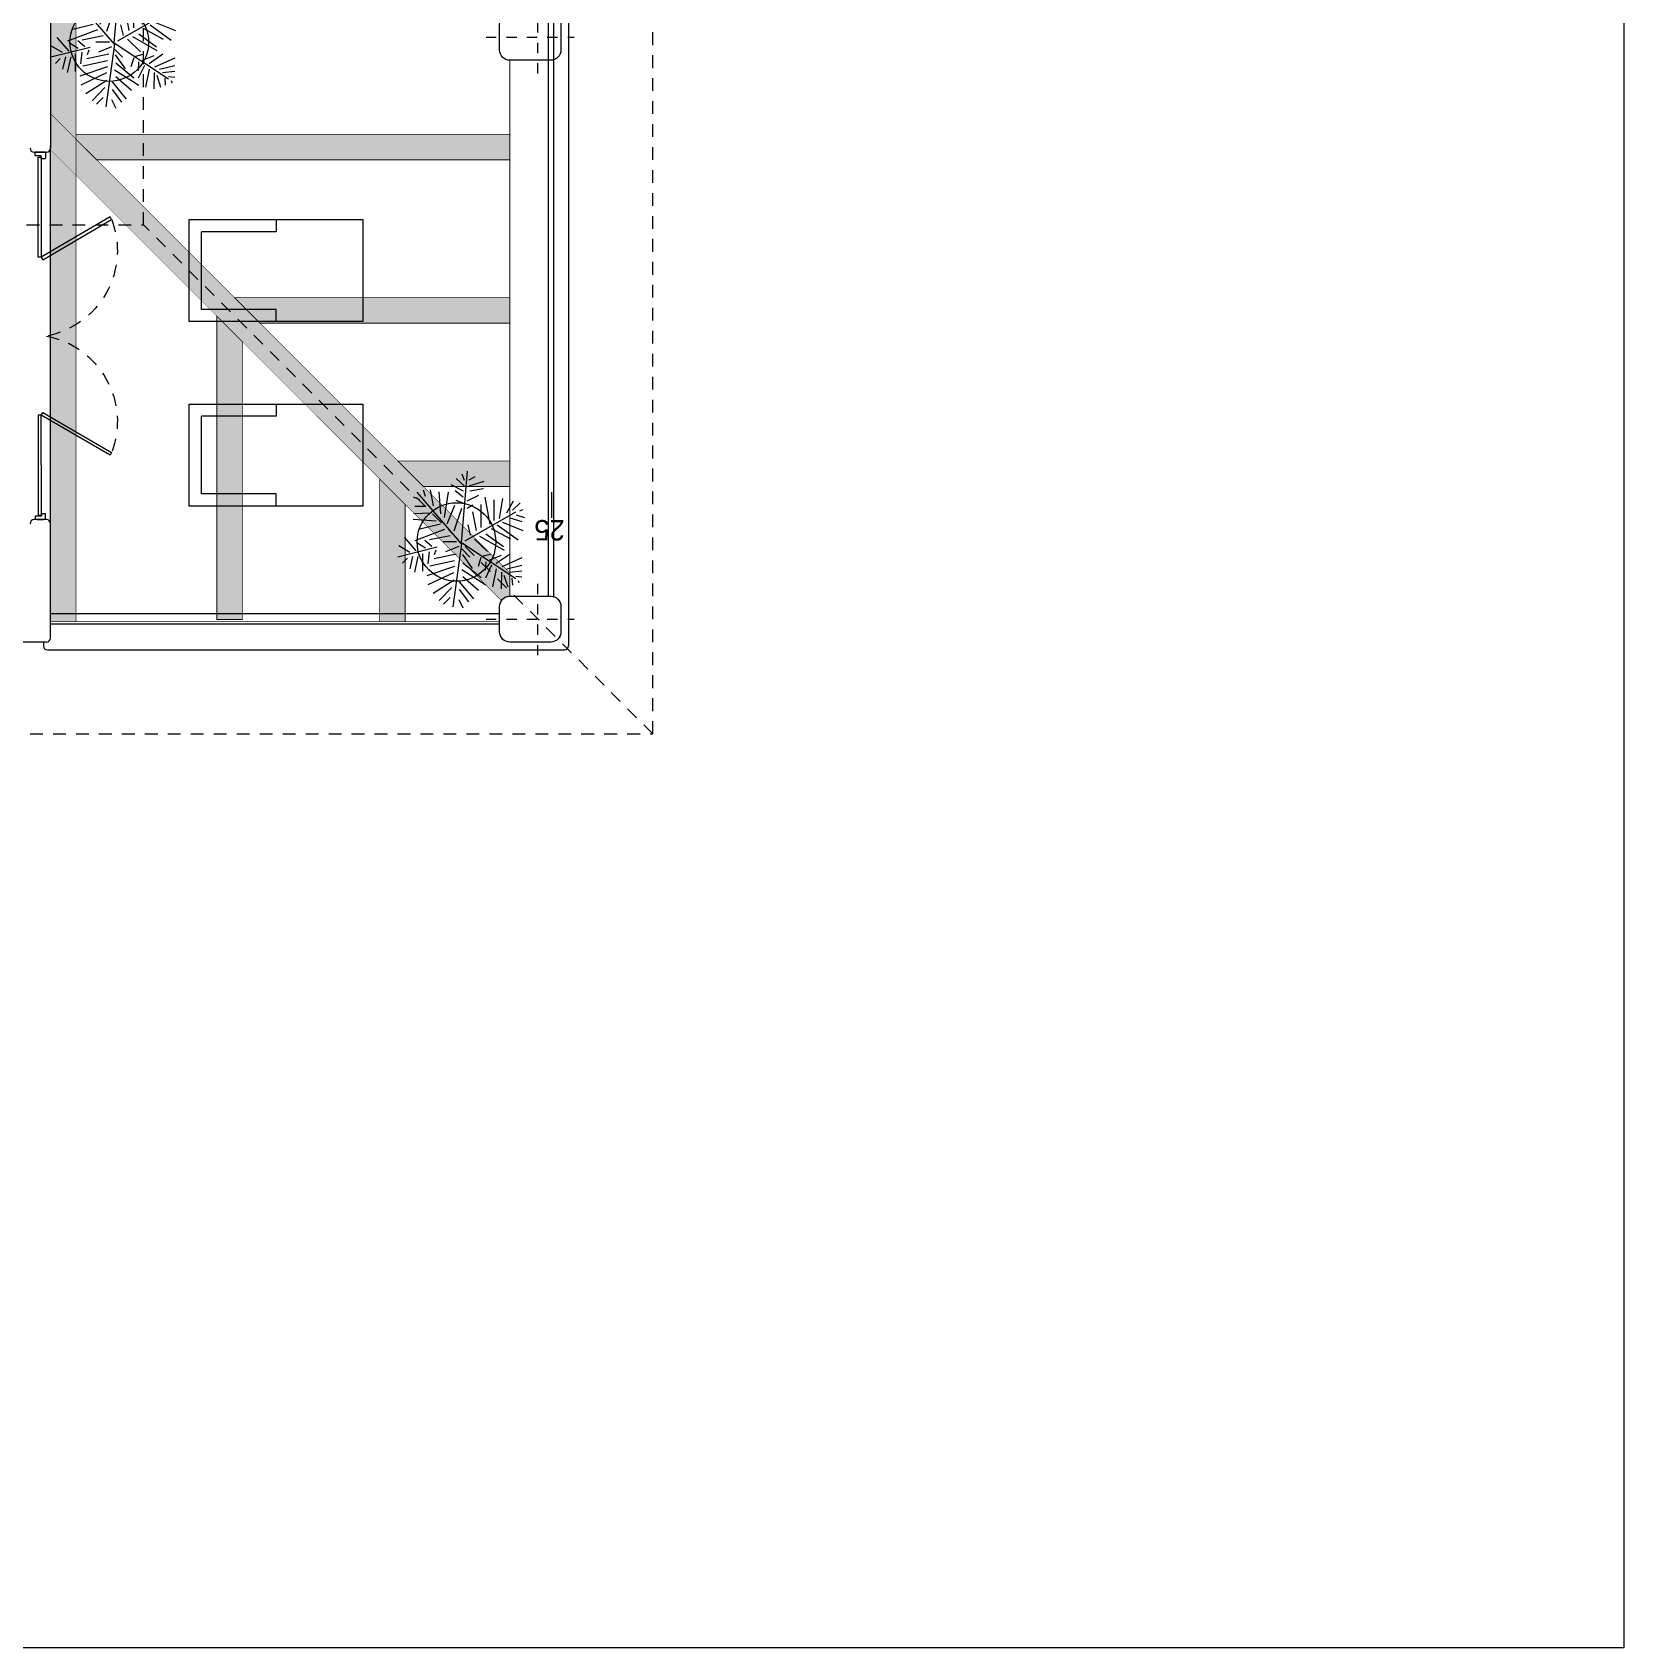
# Model space of a CAD drawing. Header units: metres. Extents: x 8 to 2416, y -346 to 476.
# Drawn here: x 229.38 to 244.97, y -125.5 to -109.68 of the extents above; entities that cross this region are included whole.
import ezdxf

# ---------------------------------------------------------------- set-up
doc = ezdxf.new("R2010")
doc.units = ezdxf.units.M
for name, pattern in [('0', [0]), ('CONTINUA', [0]), ('DASHED', [0.75, 0.5, -0.25]), ('HIDDEN2', [0.1875, 0.125, -0.0625])]:
    doc.linetypes.add(name, pattern=pattern)
doc.layers.get('0').update_dxf_attribs({"color": 250, "linetype": '0', "lineweight": 20})
doc.layers.get('Defpoints').update_dxf_attribs({"color": 6})
for name, color, linetype, lineweight in [('3.13 T.PRSENTACION', 252, 'CONTINUA', 0), ('A-DOOR', 35, 'Continuous', 5), ('A-WALL', 250, 'Continuous', 20), ('baños', 140, 'Continuous', 0), ('EJES', 43, 'DASHED', 0), ('MOBILIARIOS', 252, 'Continuous', 0), ('muros bajitos', 252, 'Continuous', 5), ('piso', 253, 'Continuous', 0), ('PLAFON', 253, 'Continuous', 5), ('PLAFON-MADERA', 33, 'Continuous', 5)]:
    doc.layers.add(name, color=color, linetype=linetype, lineweight=lineweight)
doc.layers.add('ARBOLES CTB', color=7, linetype='Continuous', lineweight=0, true_color=0x4f6a34, transparency=0.3)
doc.layers.add('Techos 1', color=7, linetype='HIDDEN2', lineweight=9, true_color=0x42391a)
doc.styles.get("Standard").update_dxf_attribs({"font": 'arial.ttf', "height": 0.1875})
doc.styles.add('TRESTRECE', font='')
doc.styles.get('TRESTRECE').set_extended_font_data('Champagne & Limousines')

# ---------------------------------------------------------------- blocks, each defined once
blk = doc.blocks.new('A$C309F5F81')
at = {"linetype": 'ByBlock'}
for p, q in [((0.603, 0.817), (0.499, 0.906)), ((0.614, 0.866), (0.564, 0.949)), ((0.574, 0.659), (0.649, 0.955)), ((0.645, 0.845), (0.738, 0.866)), ((0.657, 0.884), (0.696, 0.92)), ((0.192, 0.747), (0.145, 0.762)), ((0.549, 0.475), (0.16, 0.809)), ((0.218, 0.791), (0.198, 0.838)), ((0.268, 0.744), (0.268, 0.828)), ((0.319, 0.71), (0.323, 0.836)), ((0.377, 0.666), (0.366, 0.84)), ((0.401, 0.635), (0.441, 0.8)), ((0.441, 0.603), (0.527, 0.828)), ((0.57, 0.699), (0.525, 0.752)), ((0.582, 0.748), (0.542, 0.813)), ((0.624, 0.77), (0.756, 0.77)), ((0.645, 0.805), (0.764, 0.831)), ((0.72, 0.528), (0.791, 0.737)), ((0.263, 0.688), (0.141, 0.71)), ((0.323, 0.631), (0.158, 0.643)), ((0.488, 0.56), (0.52, 0.718)), ((0.535, 0.513), (0.535, 0.615)), ((0.596, 0.669), (0.631, 0.681)), ((0.61, 0.72), (0.699, 0.73)), ((0.626, 0.517), (0.662, 0.682)), ((0.677, 0.528), (0.717, 0.714)), ((0.767, 0.536), (0.859, 0.729)), ((0.823, 0.532), (0.925, 0.69)), ((0.878, 0.548), (0.977, 0.643)), ((0.953, 0.56), (1.004, 0.611)), ((0.111, 0.456), (0.057, 0.516)), ((0.152, 0.46), (0.103, 0.553)), ((0.197, 0.462), (0.15, 0.523)), ((0.351, 0.603), (0.16, 0.573)), ((0.243, 0.464), (0.221, 0.516)), ((0.398, 0.583), (0.257, 0.527)), ((0.452, 0.532), (0.279, 0.474)), ((0.549, 0.475), (1.024, 0.54)), ((0.57, 0.497), (0.61, 0.596)), ((0.835, 0.493), (0.964, 0.386)), ((0.893, 0.493), (0.988, 0.422)), ((0.968, 0.497), (1.032, 0.465)), ((0.539, 0.477), (0, 0.431)), ((0.071, 0.452), (0.024, 0.47)), ((0.067, 0.417), (0.042, 0.373)), ((0.111, 0.417), (0.077, 0.306)), ((0.15, 0.413), (0.132, 0.309)), ((0.225, 0.434), (0.182, 0.346)), ((0.279, 0.432), (0.254, 0.389)), ((0.526, 0.449), (0.307, 0.067)), ((0.448, 0.363), (0.307, 0.39)), ((0.484, 0.407), (0.405, 0.426)), ((0.513, 0.377), (0.607, 0.279)), ((0.539, 0.477), (0.811, 0.066)), ((0.587, 0.474), (0.649, 0.414)), ((0.63, 0.469), (0.736, 0.395)), ((0.692, 0.465), (0.803, 0.328)), ((0.744, 0.474), (0.859, 0.292)), ((0.795, 0.465), (0.898, 0.347)), ((0.401, 0.26), (0.197, 0.296)), ((0.426, 0.328), (0.252, 0.328)), ((0.433, 0.253), (0.512, 0.107)), ((0.473, 0.292), (0.57, 0.158)), ((0.492, 0.339), (0.598, 0.154)), ((0.64, 0.313), (0.626, 0.258)), ((0.671, 0.263), (0.635, 0.174)), ((0.652, 0.329), (0.72, 0.351)), ((0.684, 0.293), (0.749, 0.296)), ((0.71, 0.249), (0.807, 0.295)), ((0.358, 0.189), (0.208, 0.163)), ((0.374, 0.229), (0.216, 0.229)), ((0.315, 0.135), (0.224, 0.084)), ((0.386, 0.166), (0.448, 0.013)), ((0.405, 0.206), (0.52, 0.048)), ((0.696, 0.213), (0.624, 0.109)), ((0.72, 0.17), (0.653, 0.017)), ((0.738, 0.135), (0.71, 0.02)), ((0.738, 0.213), (0.874, 0.241)), ((0.764, 0.174), (0.888, 0.177)), ((0.785, 0.156), (0.874, 0.127)), ((0.295, 0.091), (0.24, 0.032)), ((0.299, 0.036), (0.291, 0.013)), ((0.33, 0.064), (0.351, 0)), ((0.354, 0.111), (0.381, 0.02)), ((0.764, 0.113), (0.753, 0.02)), ((0.793, 0.066), (0.799, 0.02)), ((0.807, 0.095), (0.86, 0.091)), ((0.825, 0.048), (0.842, 0.042))]:
    blk.add_line(p, q, dxfattribs=at)
blk = doc.blocks.new('A$C2f9b60d5')
at = {"layer": 'A-DOOR'}
for p, q in [((0, 0.101), (0.06, 0.101)), ((0, 0.101), (0, 0.001)), ((0.035, 0.001), (0, 0.001)), ((0.035, 0.061), (0.035, 0.001)), ((0.06, 0.061), (0.035, 0.061)), ((0.06, 0.061), (0.06, 0.101)), ((3.6, 0.1), (3.54, 0.1)), ((3.54, 0.06), (3.54, 0.1)), ((3.54, 0.06), (3.565, 0.06)), ((3.565, 0.06), (3.565, 0)), ((3.565, 0), (3.6, 0)), ((3.6, 0.1), (3.6, 0))]:
    blk.add_line(p, q, dxfattribs=at)
for points in [[(0.631, 0.734), (1.025, 0.06), (1.051, 0.076), (0.658, 0.749)], [(2.966, 0.734), (2.572, 0.06), (2.546, 0.075), (2.94, 0.749)], [(0.045, 0.061), (1.025, 0.06), (1.025, 0.03), (0.045, 0.03)], [(3.552, 0.06), (2.572, 0.06), (2.572, 0.03), (3.552, 0.03)]]:
    blk.add_lwpolyline(points, close=True, dxfattribs=at)
at = {"layer": 'A-DOOR', "linetype": 'HIDDEN2'}
for centre, start, end in [((0.96, -0.049), 10.7613, 110.7488), ((2.637, -0.049), 69.2325, 169.2199)]:
    blk.add_arc(centre, 0.854, start, end, dxfattribs=at)
blk = doc.blocks.new('PL BASE 2N NASAS 09')
at = {"layer": 'A-WALL'}
for p, q in [((179.598, -18.452), (179.598, -20.372)), ((179.438, -20.412), (179.558, -20.412)), ((179.558, -24.012), (179.438, -24.012)), ((179.468, -24.012), (179.528, -24.012)), ((179.598, -25.172), (179.598, -24.052)), ((179.558, -25.212), (178.413, -25.212))]:
    blk.add_line(p, q, dxfattribs=at)
for points in [[(184.498, -19.511), (184.098, -19.511, -0.414214), (183.998, -19.411), (183.998, -19.161, -0.414214), (184.098, -19.061), (184.498, -19.061, -0.414214), (184.598, -19.161), (184.598, -19.411, -0.414214)], [(184.498, -25.212), (184.098, -25.212, -0.414214), (183.998, -25.112), (183.998, -24.862, -0.414214), (184.098, -24.762), (184.498, -24.762, -0.414214), (184.598, -24.862), (184.598, -25.112, -0.414214)]]:
    blk.add_lwpolyline(points, format="xyb", close=True, dxfattribs=at)
for centre, start, end in [((179.438, -20.372), 180, 270), ((179.558, -20.372), 270, 0), ((179.438, -24.052), 90, 180), ((179.558, -24.052), 0, 90), ((179.558, -25.172), 270, 0)]:
    blk.add_arc(centre, 0.04, start, end, dxfattribs=at)
at = {"layer": 'muros bajitos'}
for p, q in [((184.474, -11.362), (184.474, -24.762)), ((184.524, -11.358), (184.524, -24.765)), ((183.998, -24.935), (179.598, -24.935)), ((183.998, -25.035), (179.598, -25.035))]:
    blk.add_line(p, q, dxfattribs=at)
at = {"layer": 'piso'}
for p, q in [((184.673, -5.175), (184.673, -25.249)), ((179.598, -24.074), (179.598, -20.349)), ((179.528, -25.212), (179.528, -25.249)), ((179.568, -25.289), (184.633, -25.289))]:
    blk.add_line(p, q, dxfattribs=at)
for centre, start, end in [((179.568, -25.249), 180, 270), ((184.633, -25.249), 270, 0)]:
    blk.add_arc(centre, 0.04, start, end, dxfattribs=at)
at = {"layer": 'Techos 1'}
for p, q in [((185.498, -26.112), (185.498, -4.312)), ((185.498, -26.112), (180.508, -21.123)), ((160.048, -26.112), (185.498, -26.112))]:
    blk.add_line(p, q, dxfattribs=at)
blk.add_lwpolyline([(180.508, -9.301), (177.114, -9.301), (177.114, -21.123), (180.508, -21.123)], close=True, dxfattribs=at)
at = {"color": 1, "xscale": -1, "rotation": 270}
blk.add_blockref('A$C2f9b60d5', (179.448, -24.012), dxfattribs=at)
at = {"layer": 'baños', "linetype": 'Continuous', "flags": 8}
for tag, p in [('MODELNUMBER', (167.133, -5.631, 0)), ('TRADENAME', (167.133, -5.631, 0)), ('PRODUCT', (167.133, -5.631, 0)), ('MATERIAL', (167.133, -5.631, 0)), ('MODELNUMBER', (168.308, -5.631, 0)), ('TRADENAME', (168.308, -5.631, 0)), ('PRODUCT', (168.308, -5.631, 0)), ('MATERIAL', (168.308, -5.631, 0))]:
    blk.add_attdef(tag, p, '', height=0.0000254, rotation=180.0001, dxfattribs=at)
blk = doc.blocks.new('PL MUEBLES 2N NASAS 09')
at = {"layer": '3.13 T.PRSENTACION', "transparency": 33554508}
blk.add_line((234.419, 38.973), (234.419, 38.723), dxfattribs=at)
at = {"layer": 'EJES', "ltscale": 0.03}
for p, q in [((234.287, 43.077), (234.287, 43.802)), ((233.779, 43.431), (234.641, 43.431)), ((234.287, 37.376), (234.287, 38.101)), ((233.779, 37.73), (234.641, 37.73))]:
    blk.add_line(p, q, dxfattribs=at)
at = {"layer": 'MOBILIARIOS'}
for p, q in [((230.872, 40.645), (230.872, 41.645)), ((230.872, 41.645), (232.572, 41.645)), ((231.722, 41.645), (231.722, 41.525)), ((232.572, 41.645), (232.572, 40.645)), ((230.992, 40.765), (230.992, 41.525)), ((231.722, 41.525), (230.992, 41.525)), ((231.722, 40.765), (230.992, 40.765)), ((231.722, 40.645), (231.722, 40.765)), ((232.572, 40.645), (230.872, 40.645)), ((230.872, 38.838), (230.872, 39.838)), ((230.872, 39.838), (232.572, 39.838)), ((231.722, 39.838), (231.722, 39.718)), ((232.572, 39.838), (232.572, 38.838)), ((230.992, 38.958), (230.992, 39.718)), ((231.722, 39.718), (230.992, 39.718)), ((231.722, 38.958), (230.992, 38.958)), ((231.722, 38.838), (231.722, 38.958)), ((232.572, 38.838), (230.872, 38.838))]:
    blk.add_line(p, q, dxfattribs=at)
at = {"layer": 'piso'}
for centre in [(230.088, 43.384), (233.489, 38.486)]:
    blk.add_circle(centre, 0.385, dxfattribs=at)
blk.add_blockref('PL BASE 2N NASAS 09', (49.914, 62.717))
at = {"layer": 'ARBOLES CTB', "xscale": -1.298522266356366, "yscale": 1.298522266356366, "zscale": 1.298522266356366, "rotation": 90}
for p in [(230.755, 44.078), (234.156, 39.181)]:
    blk.add_blockref('A$C309F5F81', p, dxfattribs=at)
at = {"layer": '3.13 T.PRSENTACION', "transparency": 33554508, "insert": (234.549, 38.501), "char_height": 0.2, "attachment_point": 1, "rotation": 180, "style": 'TRESTRECE'}
blk.add_mtext_dynamic_manual_height_columns('25', width=1.29242, gutter_width=1, heights=[0], dxfattribs=at)

msp = doc.modelspace()

# ---------------------------------------------------------------- hatches: boundary and pattern name
at = {"layer": 'PLAFON', "true_color": 0xfeeab9, "transparency": 33554526}
h = msp.add_hatch(color=254, dxfattribs=at)
h.dxf.hatch_style = 1
h.set_gradient(color1=(171, 133, 95), color2=(234, 224, 215), rotation=90, name='CYLINDER')
h.paths.add_polyline_path([(229.5618, -115.4507), (229.5618, -95.8507), (229.8118, -95.8507), (229.8118, -115.4507)])
h = msp.add_hatch(color=254, dxfattribs=at)
h.dxf.hatch_style = 1
h.set_gradient(color1=(171, 133, 95), color2=(234, 224, 215), rotation=90, name='CYLINDER')
edge = h.paths.add_edge_path()
edge.add_line((229.5623, -110.4733), (234.063, -114.974))
edge.add_line((234.063, -114.974), (234.0623, -115.2001))
edge.add_arc((234.0623, -115.3001), 0.1, 90, 145.91384)
edge.add_line((233.9795, -115.244), (229.5623, -110.8268))
edge.add_line((229.5623, -110.8268), (229.5623, -110.4733))
h = msp.add_hatch(color=254, dxfattribs=at)
h.dxf.hatch_style = 1
h.set_gradient(color1=(171, 133, 95), color2=(234, 224, 215), rotation=90, name='CYLINDER')
h.paths.add_polyline_path([(229.8118, -110.6757), (234.0628, -110.6757), (234.0628, -110.9257), (230.0136, -110.9257), (229.8118, -110.7239)])
h = msp.add_hatch(color=254, dxfattribs=at)
h.dxf.hatch_style = 1
h.set_gradient(color1=(171, 133, 95), color2=(234, 224, 215), rotation=90, name='CYLINDER')
h.paths.add_polyline_path([(231.6136, -112.5257), (234.0618, -112.5257), (234.0618, -112.2757), (231.3636, -112.2757)])
h = msp.add_hatch(color=254, dxfattribs=at)
h.dxf.hatch_style = 1
h.set_gradient(color1=(171, 133, 95), color2=(234, 224, 215), rotation=90, name='CYLINDER')
h.paths.add_polyline_path([(231.4419, -112.7076), (231.4419, -115.4298), (231.1919, -115.4298), (231.1919, -112.4576)])
h = msp.add_hatch(color=254, dxfattribs=at)
h.dxf.hatch_style = 1
h.set_gradient(color1=(171, 133, 95), color2=(234, 224, 215), rotation=90, name='CYLINDER')
h.paths.add_polyline_path([(233.2136, -114.1257), (234.0618, -114.1257), (234.0618, -113.8757), (232.9636, -113.8757)])
h = msp.add_hatch(color=254, dxfattribs=at)
h.dxf.hatch_style = 1
h.set_gradient(color1=(171, 133, 95), color2=(234, 224, 215), rotation=90, name='CYLINDER')
h.paths.add_polyline_path([(233.0368, -114.3025), (233.0368, -115.4507), (232.7868, -115.4507), (232.7868, -114.0525)])

# ---------------------------------------------------------------- linework, layer by layer
at = {"layer": 'Defpoints', "lineweight": 13}
msp.add_lwpolyline([(188.6752, -84.7148), (244.9733, -84.7148), (244.9733, -125.5038), (188.6752, -125.5038)], close=True, dxfattribs=at)
at = {"layer": 'PLAFON-MADERA', "const_width": 0.008}
for points in [[(229.5618, -115.4507), (229.5618, -95.8507), (229.8118, -95.8507), (229.8118, -115.4507)], [(229.8118, -110.6757), (234.0618, -110.6757), (234.0618, -110.9257), (230.0136, -110.9257), (229.8118, -110.7239)], [(231.6136, -112.5257), (234.0618, -112.5257), (234.0618, -112.2757), (231.3636, -112.2757)], [(231.4419, -112.7076), (231.4419, -115.4298), (231.1919, -115.4298), (231.1919, -112.4576)], [(233.2136, -114.1257), (234.0609, -114.1257), (234.0609, -113.8757), (232.9636, -113.8757)], [(233.0368, -114.3025), (233.0368, -115.4507), (232.7868, -115.4507), (232.7868, -114.0525)]]:
    msp.add_lwpolyline(points, close=True, dxfattribs=at)
msp.add_lwpolyline([(229.5618, -95.8507), (233.9618, -95.8507), (233.9618, -96.0007, 0.4142134), (234.0618, -96.1007), (234.0618, -101.3507, 0.4142136), (233.9618, -101.4507), (233.9618, -101.7007, 0.4142136), (234.0618, -101.8007), (234.0618, -109.4998, 0.4142136), (233.9618, -109.5998), (233.9618, -109.8498, 0.4142136), (234.0618, -109.9498), (234.0618, -115.2007, 0.4142136), (233.9618, -115.3007), (233.9618, -115.4507), (229.5618, -115.4507), (229.5618, -95.8757)], format="xyb", dxfattribs=at)
at = {"layer": 'PLAFON-MADERA', "const_width": 0.004}
for points in [[(229.5618, -110.474), (234.0618, -114.974)], [(229.5618, -110.8275), (233.9812, -115.2469)]]:
    msp.add_lwpolyline(points, dxfattribs=at)

# ---------------------------------------------------------------- block references
msp.add_blockref('PL MUEBLES 2N NASAS 09', (0.05, -153.156))

doc.saveas('drawing.dxf')
